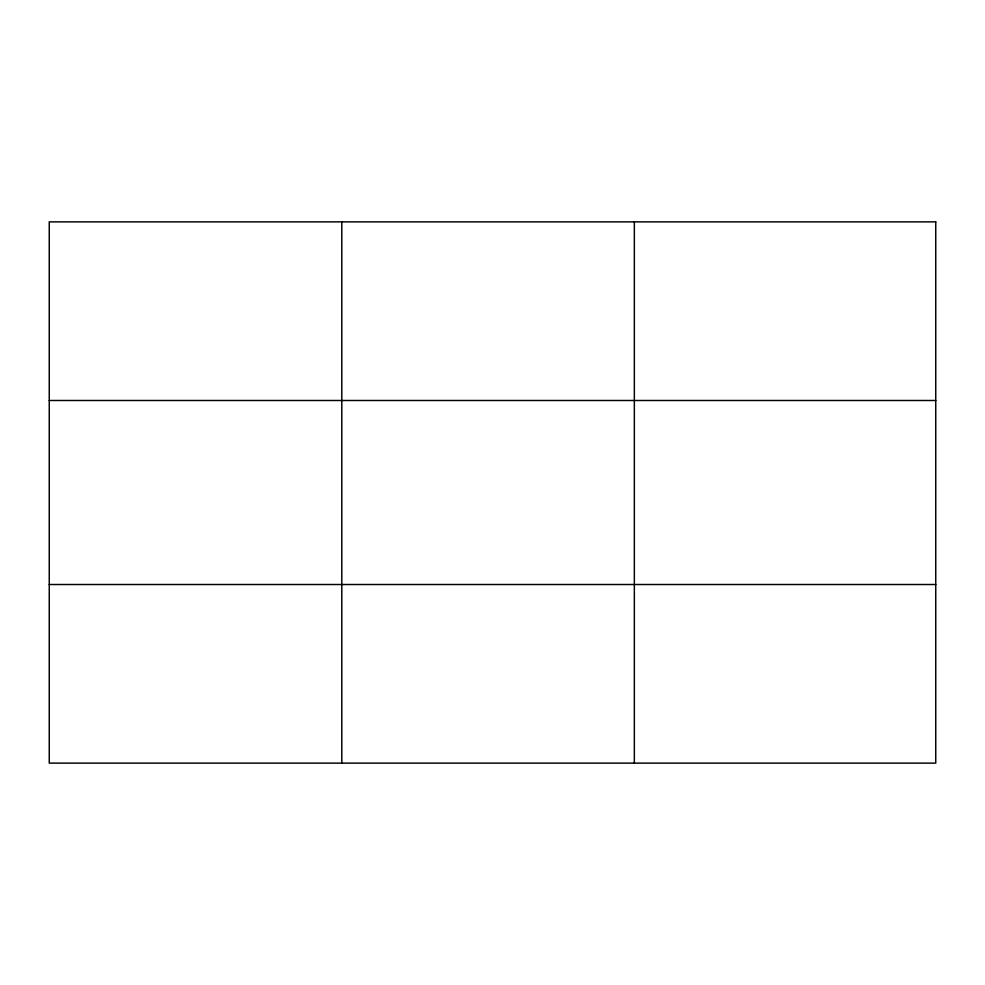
<?xml version="1.0" encoding="UTF-8"?>
<svg xmlns="http://www.w3.org/2000/svg" width="985" height="985" viewBox="0 0 985 985"><rect width="100%" height="100%" fill="white"/><g stroke="black" fill="none" stroke-linecap="round" stroke-linejoin="round"><path stroke-width="1.48" d="M341.795 763.129L341.795 221.871M634.34 763.129L634.34 221.871M49.25 400.489L935.75 400.489M49.25 584.511L935.75 584.511M935.75 221.871L935.75 763.129L49.25 763.129L49.25 221.871L935.75 221.871"/></g></svg>
